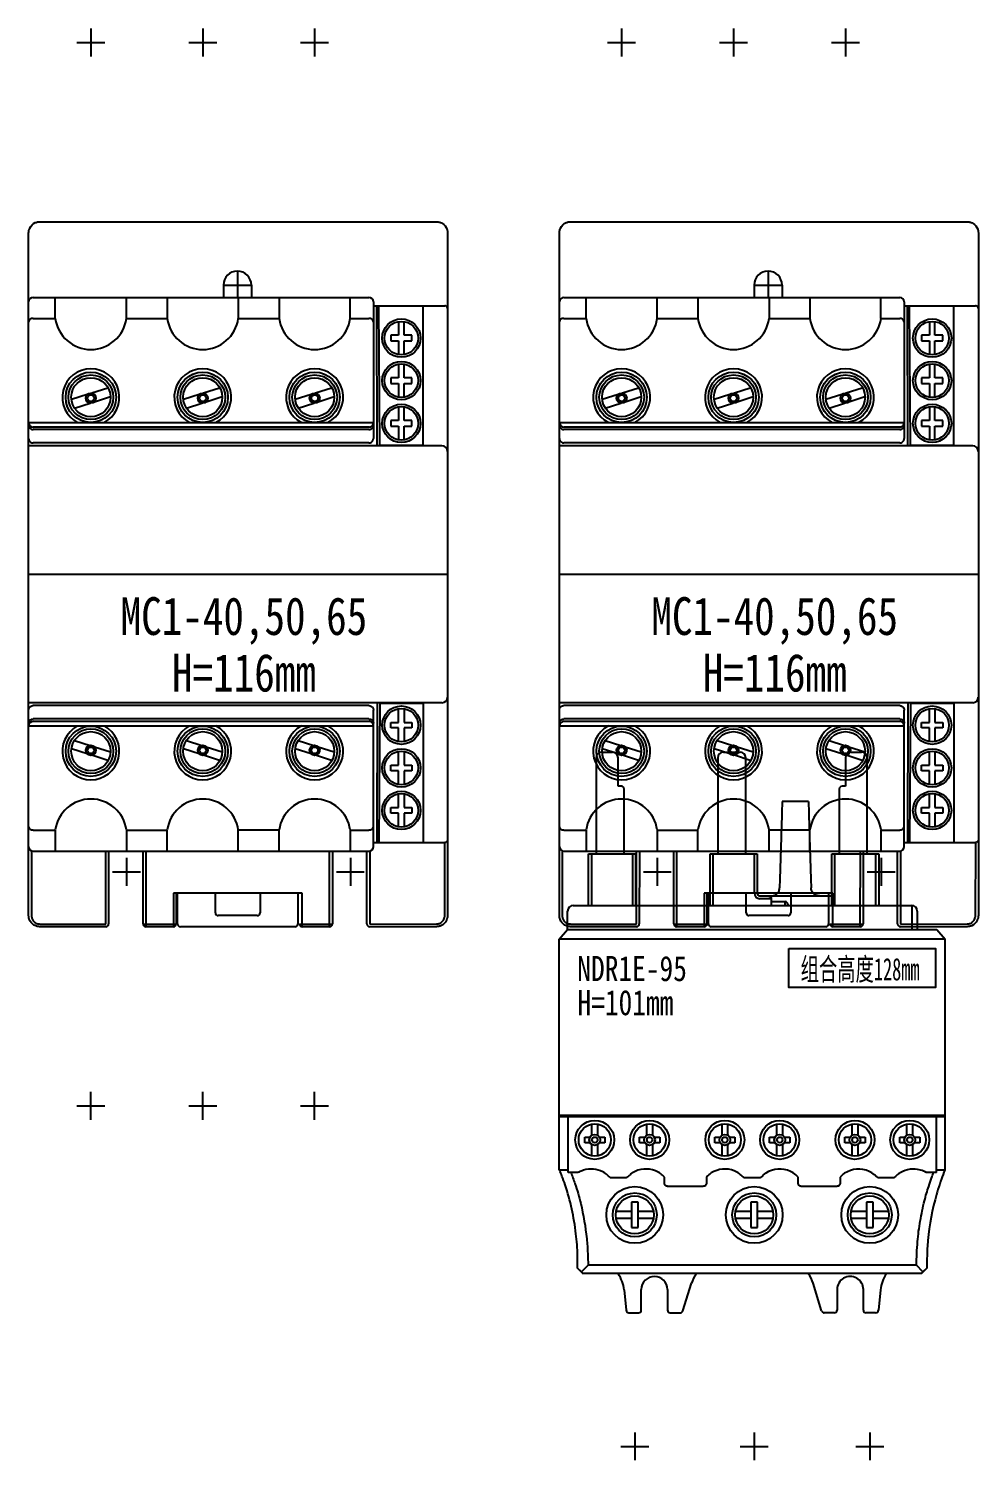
# Model space of a CAD drawing. Extents: x 1702616 to 1703280, y 398475 to 400075.
# Drawn here: x 1702882.4 to 1703052.1, y 398969.3 to 399225.2 of the extents above; entities that cross this region are included whole.
import ezdxf
from ezdxf.enums import TextEntityAlignment as Align

# ---------------------------------------------------------------- set-up
doc = ezdxf.new("R2010")
doc.units = 0
doc.header["$MEASUREMENT"] = 0
doc.layers.add('LY-SJ-YQJ', color=7, linetype='Continuous')
doc.styles.add('-宋体', font='', dxfattribs={"width": 0.65})
doc.styles.add('LY-SJ-元器件', font='', dxfattribs={"width": 0.6, "height": 4})
doc.styles.get('-宋体').set_extended_font_data('NSimSun')
doc.styles.get('LY-SJ-元器件').set_extended_font_data('SimSun')

# ---------------------------------------------------------------- blocks, each defined once
blk = doc.blocks.new('A$Cad8734e7')
at = {"color": 0, "linetype": 'Continuous', "lineweight": 25}
for p, q in [((-87.73, 21.22), (-87.73, 4.02)), ((-86.73, 22.22), (-84.83, 22.22)), ((-83.83, 16.12), (-83.83, 21.22)), ((-66, 21.22), (-66, 4.02)), ((-65, 22.22), (-62, 22.22)), ((-61, 4.02), (-61, 21.22)), ((-43.18, 21.22), (-43.18, 16.12)), ((-42.18, 22.22), (-40.28, 22.22)), ((-39.28, 4.02), (-39.28, 21.22)), ((-83.23, 16.12), (-83.83, 16.12)), ((-82.73, 4.02), (-82.73, 15.62)), ((-44.28, 15.62), (-44.28, 4.02)), ((-43.18, 16.12), (-43.78, 16.12)), ((-54.48, 13.38), (-54.54, 11.38)), ((-49.78, 13.38), (-54.48, 13.38)), ((-49.78, 13.38), (-49.72, 11.38)), ((-54.56, 10.52), (-54.59, 9.52)), ((-54.54, 11.38), (-54.56, 10.52)), ((-49.72, 11.38), (-49.7, 10.52)), ((-49.7, 10.52), (-49.67, 9.52)), ((-54.59, 9.52), (-54.67, 7.02)), ((-49.67, 9.52), (-49.59, 7.02)), ((-54.67, 7.02), (-54.89, -0.48)), ((-49.59, 7.02), (-49.37, -0.48)), ((-89.08, 4.02), (-80.68, 4.02)), ((-89.08, -5.18), (-89.08, 4.02)), ((-88.58, 4.02), (-88.58, -5.18)), ((-81.18, -5.18), (-81.18, 4.02)), ((-80.68, 4.02), (-80.68, -5.18)), ((-67.36, 4.02), (-58.96, 4.02)), ((-67.36, -5.18), (-67.36, 4.02)), ((-66.86, 4.02), (-66.86, -5.18)), ((-59.46, -2.98), (-59.46, 4.02)), ((-58.96, 4.02), (-58.96, -2.98)), ((-45.63, 4.02), (-37.23, 4.02)), ((-45.63, -5.18), (-45.63, 4.02)), ((-45.13, 4.02), (-45.13, -5.18)), ((-37.73, -5.18), (-37.73, 4.02)), ((-37.23, 4.02), (-37.23, -5.18)), ((-54.89, -0.48), (-54.94, -2.03)), ((-49.37, -0.48), (-49.32, -2.03)), ((-58.46, -3.48), (-45.63, -3.48)), ((-56.46, -3.98), (-58.46, -3.98)), ((-56.46, -3.98), (-56.46, -5.18)), ((-56.46, -4.48), (-53.98, -4.48)), ((-53.98, -5.18), (-53.98, -4.48)), ((-53.48, -4.98), (-53.48, -5.18)), ((-92.83, -9.48), (-92.83, -6.18)), ((-91.83, -5.18), (-31.33, -5.18)), ((-31.33, -5.18), (-31.33, -9.48)), ((-30.33, -6.18), (-30.33, -9.48)), ((-94.33, -11.18), (-92.83, -9.48)), ((-92.83, -9.48), (-26.83, -9.48)), ((-26.83, -9.48), (-25.33, -11.18)), ((-25.33, -11.18), (-94.33, -11.18)), ((-94.33, -52.48), (-94.33, -11.18)), ((-25.33, -52.48), (-25.33, -11.18)), ((-25.33, -42.72), (-94.33, -42.72)), ((-25.33, -42.98), (-94.33, -42.98)), ((-92.73, -52.88), (-92.73, -42.98)), ((-26.93, -52.88), (-26.93, -42.98)), ((-88.48, -46.08), (-88.48, -44.25)), ((-87.48, -44.25), (-87.48, -46.08)), ((-78.68, -46.08), (-78.68, -44.25)), ((-77.68, -44.25), (-77.68, -46.08)), ((-65.23, -46.08), (-65.23, -44.25)), ((-64.23, -44.25), (-64.23, -46.08)), ((-55.43, -46.08), (-55.43, -44.25)), ((-54.43, -44.25), (-54.43, -46.08)), ((-41.98, -46.08), (-41.98, -44.25)), ((-40.98, -44.25), (-40.98, -46.08)), ((-32.18, -46.08), (-32.18, -44.25)), ((-31.18, -44.25), (-31.18, -46.08)), ((-89.78, -47.58), (-89.78, -46.58)), ((-89.78, -46.58), (-88.98, -46.58)), ((-88.98, -47.58), (-89.78, -47.58)), ((-88.48, -49.92), (-88.48, -48.08)), ((-87.48, -48.08), (-87.48, -49.92)), ((-86.98, -46.58), (-86.18, -46.58)), ((-86.18, -47.58), (-86.98, -47.58)), ((-86.18, -46.58), (-86.18, -47.58)), ((-79.98, -47.58), (-79.98, -46.58)), ((-79.98, -46.58), (-79.18, -46.58)), ((-79.18, -47.58), (-79.98, -47.58)), ((-78.68, -49.92), (-78.68, -48.08)), ((-77.68, -48.08), (-77.68, -49.92)), ((-77.18, -46.58), (-76.38, -46.58)), ((-76.38, -47.58), (-77.18, -47.58)), ((-76.38, -46.58), (-76.38, -47.58)), ((-66.53, -47.58), (-66.53, -46.58)), ((-66.53, -46.58), (-65.73, -46.58)), ((-65.73, -47.58), (-66.53, -47.58)), ((-65.23, -49.92), (-65.23, -48.08)), ((-64.23, -48.08), (-64.23, -49.92)), ((-63.73, -46.58), (-62.93, -46.58)), ((-62.93, -47.58), (-63.73, -47.58)), ((-62.93, -46.58), (-62.93, -47.58)), ((-56.73, -47.58), (-56.73, -46.58)), ((-56.73, -46.58), (-55.93, -46.58)), ((-55.93, -47.58), (-56.73, -47.58)), ((-55.43, -49.92), (-55.43, -48.08)), ((-54.43, -48.08), (-54.43, -49.92)), ((-53.93, -46.58), (-53.13, -46.58)), ((-53.13, -47.58), (-53.93, -47.58)), ((-53.13, -46.58), (-53.13, -47.58)), ((-43.28, -47.58), (-43.28, -46.58)), ((-43.28, -46.58), (-42.48, -46.58)), ((-42.48, -47.58), (-43.28, -47.58)), ((-41.98, -49.92), (-41.98, -48.08)), ((-40.98, -48.08), (-40.98, -49.92)), ((-40.48, -46.58), (-39.68, -46.58)), ((-39.68, -47.58), (-40.48, -47.58)), ((-39.68, -46.58), (-39.68, -47.58)), ((-33.48, -47.58), (-33.48, -46.58)), ((-33.48, -46.58), (-32.68, -46.58)), ((-32.68, -47.58), (-33.48, -47.58)), ((-32.18, -49.92), (-32.18, -48.08)), ((-31.18, -48.08), (-31.18, -49.92)), ((-30.68, -46.58), (-29.88, -46.58)), ((-29.88, -47.58), (-30.68, -47.58)), ((-29.88, -46.58), (-29.88, -47.58)), ((-92.73, -52.48), (-94.33, -52.48)), ((-91.03, -52.88), (-92.73, -52.88)), ((-75.53, -54.78), (-75.53, -53.72)), ((-68.03, -53.72), (-68.03, -54.78)), ((-51.63, -54.78), (-51.63, -53.72)), ((-44.13, -53.72), (-44.13, -54.78)), ((-26.93, -52.88), (-28.63, -52.88)), ((-25.33, -52.48), (-26.93, -52.48)), ((-82.54, -53.88), (-84.92, -53.88)), ((-68.63, -55.38), (-74.93, -55.38)), ((-58.64, -53.88), (-61.02, -53.88)), ((-44.73, -55.38), (-51.03, -55.38)), ((-34.74, -53.88), (-37.12, -53.88)), ((-81.43, -58.23), (-81.43, -62.73)), ((-80.23, -62.73), (-80.23, -58.23)), ((-60.08, -58.23), (-60.08, -62.73)), ((-58.88, -62.73), (-58.88, -58.23)), ((-39.43, -58.23), (-39.43, -62.73)), ((-38.23, -62.73), (-38.23, -58.23)), ((-81.43, -59.88), (-84.18, -59.88)), ((-84.18, -61.08), (-81.43, -61.08)), ((-77.48, -59.88), (-80.23, -59.88)), ((-80.23, -61.08), (-77.48, -61.08)), ((-60.08, -59.88), (-62.83, -59.88)), ((-62.83, -61.08), (-60.08, -61.08)), ((-56.13, -59.88), (-58.88, -59.88)), ((-58.88, -61.08), (-56.13, -61.08)), ((-39.43, -59.88), (-42.18, -59.88)), ((-42.18, -61.08), (-39.43, -61.08)), ((-35.48, -59.88), (-38.23, -59.88)), ((-38.23, -61.08), (-35.48, -61.08)), ((-81.43, -62.73), (-80.23, -62.73)), ((-60.08, -62.73), (-58.88, -62.73)), ((-39.43, -62.73), (-38.23, -62.73)), ((-90.34, -70.68), (-91.04, -69.98)), ((-91.04, -70.01), (-90.08, -70.99)), ((-89.18, -69.48), (-90.34, -70.68)), ((-90.34, -70.68), (-90.04, -70.98)), ((-29.62, -70.98), (-90.04, -70.98)), ((-89.26, -70.99), (-89.26, -70.98)), ((-30.48, -69.48), (-89.18, -69.48)), ((-29.32, -70.68), (-30.48, -69.48)), ((-29.62, -70.98), (-29.32, -70.68)), ((-29.58, -70.98), (-28.62, -70)), ((-28.62, -69.98), (-29.32, -70.68)), ((-82.73, -73.9), (-82.37, -77.53)), ((-79.68, -77.48), (-79.68, -73.83)), ((-74.98, -73.83), (-74.98, -77.48)), ((-72.22, -77.63), (-70.69, -72.71)), ((-47.44, -77.63), (-48.97, -72.71)), ((-44.68, -73.83), (-44.68, -77.48)), ((-39.98, -77.48), (-39.98, -73.83)), ((-36.93, -73.9), (-37.29, -77.53)), ((-81.88, -77.98), (-80.18, -77.98)), ((-74.48, -77.98), (-72.7, -77.98)), ((-45.18, -77.98), (-46.96, -77.98)), ((-37.78, -77.98), (-39.48, -77.98))]:
    blk.add_line(p, q, dxfattribs=at)
at = {"color": 0}
for p, q in [((-37.21, 3.41), (-37.21, -5.18)), ((-80.23, -58.23), (-81.43, -58.23)), ((-58.88, -58.23), (-60.08, -58.23)), ((-38.23, -58.23), (-39.43, -58.23))]:
    blk.add_line(p, q, dxfattribs=at)
at = {"color": 1, "linetype": 'ByBlock'}
for p, q in [((-80.83, -99.34), (-80.83, -104.34)), ((-59.48, -99.34), (-59.48, -104.34)), ((-38.83, -99.34), (-38.83, -104.34)), ((-83.33, -101.84), (-78.33, -101.84)), ((-61.98, -101.84), (-56.98, -101.84)), ((-41.33, -101.84), (-36.33, -101.84))]:
    blk.add_line(p, q, dxfattribs=at)
at = {"color": 0, "linetype": 'Continuous', "lineweight": 25}
for points in [[(-56.44, -3.48, 0.008492), (-56.25, -3.46, 0.028757), (-56.03, -3.42, 0.099766), (-55.56, -3.2, 0.138063), (-55.04, -2.54, 0.05222), (-54.97, -2.3, 0.01592), (-54.95, -2.16, 0.005457), (-54.94, -2.03)], [(-47.82, -3.48, -0.008491), (-48.01, -3.46, -0.028755), (-48.23, -3.42, -0.099771), (-48.7, -3.2, -0.13809), (-49.22, -2.54, -0.05211), (-49.29, -2.3, -0.015961), (-49.31, -2.16, -0.005469), (-49.32, -2.03)], [(-56.96, -3.48, -0.007281), (-56.9, -3.49, -0.011648), (-56.85, -3.5, -0.040218), (-56.77, -3.52, -0.10903), (-56.61, -3.63, -0.114547), (-56.48, -3.82, -0.051981), (-56.47, -3.91, -0.013559), (-56.46, -3.95, -0.004057), (-56.46, -3.98)], [(-91.04, -69.98, 0.005368), (-91.06, -67.75, 0.025039), (-91.34, -63.86, 0.049542), (-93.27, -55.12, 0.009952), (-93.84, -53.53, 0.003024), (-94.24, -52.48)], [(-92.24, -52.88, -0.005947), (-91.52, -54.89, -0.024906), (-90.49, -58.46, -0.032149), (-89.42, -64.73, -0.016705), (-89.24, -67.37, -0.004392), (-89.18, -69.48)], [(-90.75, -52.81, -0.002666), (-90.78, -52.83, -0.014124), (-90.83, -52.85, -0.021007), (-90.87, -52.86, -0.027165), (-90.92, -52.87, -0.018155), (-90.96, -52.88, -0.006293), (-90.99, -52.88, -0.002938), (-91.03, -52.88)], [(-85.36, -53.7, 0.00947), (-85.69, -53.38, 0.064056), (-86.53, -52.8, 0.201227), (-90, -52.5, 0.017707), (-90.25, -52.59, 0.012388), (-90.58, -52.74, 0.003093), (-90.75, -52.81)], [(-84.92, -53.88, -0.004975), (-84.97, -53.88, -0.00799), (-85, -53.88, -0.027954), (-85.06, -53.87, -0.035424), (-85.13, -53.85, -0.035447), (-85.21, -53.81, -0.045745), (-85.29, -53.76, -0.014567), (-85.32, -53.73, -0.00517), (-85.36, -53.7)], [(-82.1, -53.7, -0.006658), (-82.15, -53.74, -0.013351), (-82.18, -53.76, -0.109053), (-82.37, -53.86, -0.016455), (-82.42, -53.87, -0.011213), (-82.46, -53.87, -0.006101), (-82.51, -53.88, -0.002212), (-82.54, -53.88)], [(-75.53, -53.72, 0.00804), (-75.87, -53.41, 0.024282), (-76.22, -53.11, 0.062766), (-77.14, -52.61, 0.241038), (-81.23, -52.97, 0.035858), (-81.68, -53.31, 0.010424), (-81.94, -53.54, 0.003783), (-82.1, -53.7)], [(-61.46, -53.7, 0.007914), (-61.79, -53.38, 0.023887), (-62.15, -53.1, 0.062656), (-63.06, -52.6, 0.241323), (-67.15, -52.99, 0.03649), (-67.61, -53.34, 0.010716), (-67.86, -53.57, 0.003889), (-68.03, -53.72)], [(-61.02, -53.88, -0.005271), (-61.07, -53.88, -0.008473), (-61.1, -53.88, -0.052709), (-61.2, -53.86, -0.047661), (-61.31, -53.81, -0.045878), (-61.39, -53.76, -0.013742), (-61.42, -53.73, -0.00488), (-61.46, -53.7)], [(-58.2, -53.7, -0.007784), (-58.25, -53.74, -0.015663), (-58.28, -53.77, -0.038694), (-58.35, -53.81, -0.054031), (-58.47, -53.86, -0.038673), (-58.55, -53.88, -0.010661), (-58.58, -53.88, -0.006364), (-58.61, -53.88, -0.003529), (-58.64, -53.88)], [(-51.63, -53.72, 0.011379), (-52.05, -53.34, 0.073361), (-53.01, -52.71, 0.261877), (-57.41, -53.03, 0.032988), (-57.86, -53.38, 0.00789), (-58.2, -53.7)], [(-37.56, -53.7, 0.011079), (-37.98, -53.31, 0.073243), (-38.94, -52.7, 0.261953), (-43.34, -53.05, 0.033493), (-43.79, -53.41, 0.008017), (-44.13, -53.72)], [(-37.12, -53.88, -0.004401), (-37.18, -53.88, -0.008878), (-37.23, -53.87, -0.014042), (-37.27, -53.86, -0.019294), (-37.32, -53.85, -0.086324), (-37.46, -53.77, -0.01678), (-37.5, -53.75, -0.009218), (-37.53, -53.72, -0.002789), (-37.56, -53.7)], [(-34.3, -53.7, -0.005156), (-34.34, -53.73, -0.013475), (-34.37, -53.76, -0.045918), (-34.45, -53.81, -0.047614), (-34.56, -53.86, -0.045845), (-34.65, -53.88, -0.010035), (-34.68, -53.88, -0.005996), (-34.71, -53.88, -0.003326), (-34.74, -53.88)], [(-28.91, -52.81, 0.006204), (-29.24, -52.66, 0.068252), (-30.28, -52.35, 0.201678), (-33.68, -53.15, 0.026912), (-34.03, -53.44, 0.006467), (-34.3, -53.7)], [(-30.48, -69.48, -0.003585), (-30.41, -67.37, -0.010763), (-30.29, -65.26, -0.022169), (-29.81, -61.58, -0.018592), (-29.04, -57.94, -0.018636), (-28.3, -55.39, -0.006204), (-27.77, -53.89, -0.002254), (-27.41, -52.88)], [(-28.63, -52.88, -0.002931), (-28.67, -52.88, -0.012355), (-28.71, -52.88, -0.021353), (-28.76, -52.87, -0.026657), (-28.8, -52.86, -0.018144), (-28.84, -52.84, -0.004715), (-28.86, -52.84, -0.005356), (-28.89, -52.82, -0.001336), (-28.91, -52.81)], [(-25.42, -52.48, 0.004535), (-26.01, -54.06, 0.025187), (-27.17, -57.81, 0.046346), (-28.53, -66.08, 0.011003), (-28.6, -67.75, 0.005368), (-28.62, -69.98)], [(-74.93, -55.38, -0.007778), (-74.99, -55.38, -0.015639), (-75.03, -55.37, -0.062177), (-75.16, -55.34, -0.230515), (-75.51, -54.94, -0.035997), (-75.52, -54.87, -0.008709), (-75.52, -54.84, -0.006932), (-75.53, -54.78)], [(-68.03, -54.78, -0.005058), (-68.03, -54.84, -0.021344), (-68.04, -54.91, -0.073092), (-68.09, -55.05, -0.171602), (-68.38, -55.33, -0.045567), (-68.47, -55.36, -0.02347), (-68.54, -55.37, -0.00849), (-68.6, -55.38, -0.002114), (-68.63, -55.38)], [(-51.03, -55.38, -0.004216), (-51.09, -55.38, -0.022528), (-51.18, -55.36, -0.033779), (-51.25, -55.34, -0.050512), (-51.34, -55.3, -0.171432), (-51.59, -54.98, -0.03762), (-51.61, -54.91, -0.01548), (-51.62, -54.87, -0.010651), (-51.63, -54.81, -0.002654), (-51.63, -54.78)], [(-44.13, -54.78, -0.00689), (-44.13, -54.84, -0.020815), (-44.14, -54.9, -0.062197), (-44.18, -55.02, -0.179225), (-44.47, -55.33, -0.046444), (-44.55, -55.36, -0.020871), (-44.61, -55.37, -0.01231), (-44.67, -55.38, -0.004055), (-44.73, -55.38)]]:
    blk.add_lwpolyline(points, format="xyb", dxfattribs=at)
at = {"color": 0}
for centre, radius in [((-87.98, -47.08), 3.48), ((-87.98, -47.08), 2.88), ((-78.18, -47.08), 3.48), ((-78.18, -47.08), 2.88), ((-64.73, -47.08), 3.48), ((-64.73, -47.08), 2.88), ((-54.93, -47.08), 3.48), ((-54.93, -47.08), 2.88), ((-41.48, -47.08), 3.48), ((-41.48, -47.08), 2.88), ((-31.68, -47.08), 3.48), ((-31.68, -47.08), 2.88), ((-87.98, -47.08), 0.975), ((-87.98, -47.08), 0.5), ((-78.18, -47.08), 0.975), ((-78.18, -47.08), 0.5), ((-64.73, -47.08), 0.975), ((-64.73, -47.08), 0.5), ((-54.93, -47.08), 0.975), ((-54.93, -47.08), 0.5), ((-41.48, -47.08), 0.975), ((-41.48, -47.08), 0.5), ((-31.68, -47.08), 0.975), ((-31.68, -47.08), 0.5), ((-80.83, -60.48), 5.07), ((-59.48, -60.48), 5.07), ((-38.83, -60.48), 5.07), ((-80.83, -60.48), 3.93), ((-80.83, -60.48), 3.4), ((-59.48, -60.48), 3.93), ((-59.48, -60.48), 3.4), ((-38.83, -60.48), 3.93), ((-38.83, -60.48), 3.4)]:
    blk.add_circle(centre, radius, dxfattribs=at)
at = {"color": 0, "linetype": 'Continuous', "lineweight": 25}
for centre, radius, start, end in [((-86.73, 21.22), 1, 90, 180), ((-84.83, 21.22), 1, 0, 90), ((-65, 21.22), 1, 90, 180), ((-62, 21.22), 1, 0, 90), ((-42.18, 21.22), 1, 90, 180), ((-40.28, 21.22), 1, 0, 90), ((-83.23, 15.62), 0.5, 0, 90), ((-43.78, 15.62), 0.5, 90, 180), ((-58.46, -2.98), 1, 180, 270), ((-58.46, -2.98), 0.5, 180, 270), ((-53.98, -4.98), 0.5, 0, 90), ((-91.83, -6.18), 1, 90, 180), ((-31.33, -6.18), 1, 0, 90), ((-88.98, -46.08), 0.5, 270, 291.8272), ((-88.98, -48.08), 0.5, 68.1728, 90), ((-88.98, -46.08), 0.5, 338.1728, 0), ((-88.98, -48.08), 0.5, 0, 21.8272), ((-86.98, -46.08), 0.5, 180, 201.8272), ((-86.98, -48.08), 0.5, 158.1728, 180), ((-86.98, -46.08), 0.5, 248.1728, 270), ((-86.98, -48.08), 0.5, 90, 111.8272), ((-79.18, -46.08), 0.5, 270, 291.8272), ((-79.18, -48.08), 0.5, 68.1728, 90), ((-79.18, -46.08), 0.5, 338.1728, 0), ((-79.18, -48.08), 0.5, 0, 21.8272), ((-77.18, -46.08), 0.5, 180, 201.8272), ((-77.18, -48.08), 0.5, 158.1728, 180), ((-77.18, -46.08), 0.5, 248.1728, 270), ((-77.18, -48.08), 0.5, 90, 111.8272), ((-65.73, -46.08), 0.5, 270, 291.8272), ((-65.73, -48.08), 0.5, 68.1728, 90), ((-65.73, -46.08), 0.5, 338.1728, 0), ((-65.73, -48.08), 0.5, 0, 21.8272), ((-63.73, -46.08), 0.5, 180, 201.8272), ((-63.73, -48.08), 0.5, 158.1728, 180), ((-63.73, -46.08), 0.5, 248.1728, 270), ((-63.73, -48.08), 0.5, 90, 111.8272), ((-55.93, -46.08), 0.5, 270, 291.8272), ((-55.93, -48.08), 0.5, 68.1728, 90), ((-55.93, -46.08), 0.5, 338.1728, 0), ((-55.93, -48.08), 0.5, 0, 21.8272), ((-53.93, -46.08), 0.5, 180, 201.8272), ((-53.93, -48.08), 0.5, 158.1728, 180), ((-53.93, -46.08), 0.5, 248.1728, 270), ((-53.93, -48.08), 0.5, 90, 111.8272), ((-42.48, -46.08), 0.5, 270, 291.8272), ((-42.48, -48.08), 0.5, 68.1728, 90), ((-42.48, -46.08), 0.5, 338.1728, 0), ((-42.48, -48.08), 0.5, 0, 21.8272), ((-40.48, -46.08), 0.5, 180, 201.8272), ((-40.48, -48.08), 0.5, 158.1728, 180), ((-40.48, -46.08), 0.5, 248.1728, 270), ((-40.48, -48.08), 0.5, 90, 111.8272), ((-32.68, -46.08), 0.5, 270, 291.8272), ((-32.68, -48.08), 0.5, 68.1728, 90), ((-32.68, -46.08), 0.5, 338.1728, 0), ((-32.68, -48.08), 0.5, 0, 21.8272), ((-30.68, -46.08), 0.5, 180, 201.8272), ((-30.68, -48.08), 0.5, 158.1728, 180), ((-30.68, -46.08), 0.5, 248.1728, 270), ((-30.68, -48.08), 0.5, 90, 111.8272), ((-88.7, -74.48), 6, 5.5501, 35.6853), ((-77.33, -73.83), 2.35, 0, 180), ((-64.96, -74.48), 6, 144.3147, 162.76), ((-54.7, -74.48), 6, 17.24, 35.6853), ((-42.33, -73.83), 2.35, 359.9268, 180.0732), ((-30.96, -74.48), 6, 144.3147, 174.4499), ((-81.88, -77.48), 0.5, 185.5501, 270), ((-80.18, -77.48), 0.5, 270, 0), ((-74.48, -77.48), 0.5, 180, 270), ((-72.7, -77.48), 0.5, 270, 342.76), ((-46.96, -77.48), 0.5, 197.24, 270), ((-45.18, -77.48), 0.5, 270, 0), ((-39.48, -77.48), 0.5, 180, 270), ((-37.78, -77.48), 0.5, 270, 354.4499)]:
    blk.add_arc(centre, radius, start, end, dxfattribs=at)
at = {"layer": 'LY-SJ-YQJ', "color": 1, "linetype": 'ByBlock'}
blk.add_lwpolyline([(-53.28, -12.86), (-27.06, -12.86), (-27.06, -19.86), (-53.28, -19.86)], close=True, dxfattribs=at)
at = {"color": 4, "linetype": 'ByBlock', "lineweight": -3, "style": '-宋体', "width": 0.8}
for s, p in [('NDR1E-95', (-81.31, -16.45)), ('H=101mm', (-82.5, -22.54))]:
    blk.add_text(s, height=4.5, dxfattribs=at).set_placement(p, align=Align.MIDDLE_CENTER)
at = {"layer": 'LY-SJ-YQJ', "color": 1, "linetype": 'ByBlock', "style": 'LY-SJ-元器件', "width": 0.6}
blk.add_text('组合高度128mm', height=4, dxfattribs=at).set_placement((-51.19, -18.57))
blk = doc.blocks.new('热继NDC1 40-65A+NDR1E-95-2022.1')
at = {"color": 1, "linetype": 'ByBlock'}
for p, q in [((153.42, 97.15), (153.42, 92.15)), ((173.42, 97.15), (173.42, 92.15)), ((193.42, 97.15), (193.42, 92.15)), ((150.92, 94.65), (155.92, 94.65)), ((170.92, 94.65), (175.92, 94.65)), ((190.92, 94.65), (195.92, 94.65)), ((179.6, 53.81), (179.6, 49.11)), ((177.1, 51.31), (182.1, 51.31)), ((142.29, -0.35), (217.17, -0.35)), ((159.8, -51.04), (159.8, -56.04)), ((199.8, -51.04), (199.8, -56.04)), ((157.3, -53.54), (162.3, -53.54)), ((197.3, -53.54), (202.3, -53.54))]:
    blk.add_line(p, q, dxfattribs=at)
at = {"color": 0, "linetype": 'Continuous', "lineweight": 25}
for p, q in [((144.29, 62.65), (215.18, 62.65)), ((142.29, -61.35), (142.29, 60.64)), ((203.92, 48.31), (203.92, 23.91)), ((203.92, 47.61), (216.68, 47.61)), ((204.59, 22.61), (204.54, 47.61)), ((205.04, 22.61), (204.89, 47.61)), ((143.09, 45.34), (147.06, 45.34)), ((159.77, 45.34), (167.06, 45.34)), ((179.77, 45.34), (187.06, 45.34)), ((199.77, 45.34), (203.12, 45.34)), ((208.42, 44.79), (208.42, 42.34)), ((209.42, 42.34), (209.42, 44.79)), ((208.42, 42.34), (207.02, 42.34)), ((207.02, 42.34), (207.02, 41.34)), ((207.02, 41.34), (208.42, 41.34)), ((208.42, 41.34), (208.42, 38.88)), ((210.82, 42.34), (209.42, 42.34)), ((209.42, 38.88), (209.42, 41.34)), ((209.42, 41.34), (210.82, 41.34)), ((210.82, 41.34), (210.82, 42.34)), ((208.42, 37.21), (208.42, 34.75)), ((209.42, 34.75), (209.42, 37.21)), ((208.42, 34.75), (207.02, 34.75)), ((207.02, 34.75), (207.02, 33.75)), ((207.02, 33.75), (208.42, 33.75)), ((208.42, 33.75), (208.42, 31.29)), ((210.82, 34.75), (209.42, 34.75)), ((209.42, 31.29), (209.42, 33.75)), ((209.42, 33.75), (210.82, 33.75)), ((210.82, 33.75), (210.82, 34.75)), ((152.78, 31.75), (149.94, 30.85)), ((156.42, 32.9), (153.57, 32)), ((154.05, 30.47), (156.91, 31.38)), ((156.42, 32.9), (156.5, 32.93)), ((156.91, 31.38), (156.91, 31.38)), ((172.78, 31.75), (169.94, 30.85)), ((176.42, 32.9), (173.57, 32)), ((174.05, 30.47), (176.91, 31.38)), ((176.42, 32.9), (176.5, 32.93)), ((176.91, 31.38), (176.91, 31.38)), ((192.78, 31.75), (189.94, 30.85)), ((196.42, 32.9), (193.57, 32)), ((194.05, 30.47), (196.91, 31.38)), ((196.42, 32.9), (196.5, 32.93)), ((196.91, 31.38), (196.91, 31.38)), ((150.49, 29.34), (153.27, 30.22)), ((170.49, 29.34), (173.27, 30.22)), ((190.49, 29.34), (193.27, 30.22)), ((208.42, 29.57), (208.42, 27.11)), ((209.42, 27.11), (209.42, 29.57)), ((142.29, 26.75), (203.92, 26.75)), ((203.12, 25.95), (143.09, 25.95)), ((208.42, 27.11), (207.02, 27.11)), ((207.02, 27.11), (207.02, 26.11)), ((207.02, 26.11), (208.42, 26.11)), ((208.42, 26.11), (208.42, 23.65)), ((210.82, 27.11), (209.42, 27.11)), ((209.42, 23.65), (209.42, 26.11)), ((209.42, 26.11), (210.82, 26.11)), ((210.82, 26.11), (210.82, 27.11)), ((203.12, 25.51), (143.09, 25.51)), ((203.12, 23.11), (143.09, 23.11)), ((216.17, 22.61), (142.29, 22.61)), ((205.04, 22.71), (212.79, 22.71)), ((216.17, -23.32), (142.29, -23.32)), ((203.12, -23.82), (143.09, -23.82)), ((203.92, -49.02), (203.92, -24.62)), ((204.59, -23.32), (204.54, -48.32)), ((205.04, -23.32), (204.89, -48.32)), ((205.04, -23.42), (212.79, -23.42)), ((208.42, -26.82), (208.42, -24.36)), ((209.42, -24.36), (209.42, -26.82)), ((142.29, -27.46), (203.92, -27.46)), ((203.12, -26.22), (143.09, -26.22)), ((203.12, -26.66), (143.09, -26.66)), ((207.02, -27.82), (207.02, -26.82)), ((207.02, -26.82), (208.42, -26.82)), ((208.42, -27.82), (207.02, -27.82)), ((208.42, -30.28), (208.42, -27.82)), ((209.42, -26.82), (210.82, -26.82)), ((210.82, -27.82), (209.42, -27.82)), ((209.42, -27.82), (209.42, -30.28)), ((210.82, -26.82), (210.82, -27.82)), ((150.49, -30.05), (153.27, -30.93)), ((170.49, -30.05), (173.27, -30.93)), ((190.49, -30.05), (193.27, -30.93)), ((152.78, -32.46), (149.94, -31.56)), ((156.42, -33.61), (153.57, -32.71)), ((154.05, -31.18), (156.91, -32.09)), ((156.91, -32.09), (156.91, -32.09)), ((172.78, -32.46), (169.94, -31.56)), ((176.42, -33.61), (173.57, -32.71)), ((174.05, -31.18), (176.91, -32.09)), ((176.91, -32.09), (176.91, -32.09)), ((192.78, -32.46), (189.94, -31.56)), ((196.42, -33.61), (193.57, -32.71)), ((194.05, -31.18), (196.91, -32.09)), ((196.91, -32.09), (196.91, -32.09)), ((208.42, -34.46), (208.42, -32)), ((209.42, -32), (209.42, -34.46)), ((156.42, -33.61), (156.5, -33.64)), ((176.42, -33.61), (176.5, -33.64)), ((196.42, -33.61), (196.5, -33.64)), ((207.02, -35.46), (207.02, -34.46)), ((207.02, -34.46), (208.42, -34.46)), ((208.42, -35.46), (207.02, -35.46)), ((208.42, -37.92), (208.42, -35.46)), ((209.42, -34.46), (210.82, -34.46)), ((210.82, -35.46), (209.42, -35.46)), ((209.42, -35.46), (209.42, -37.92)), ((210.82, -34.46), (210.82, -35.46)), ((208.42, -42.05), (208.42, -39.59)), ((209.42, -39.59), (209.42, -42.05)), ((207.02, -43.05), (207.02, -42.05)), ((207.02, -42.05), (208.42, -42.05)), ((208.42, -43.05), (207.02, -43.05)), ((208.42, -45.51), (208.42, -43.05)), ((209.42, -42.05), (210.82, -42.05)), ((210.82, -43.05), (209.42, -43.05)), ((209.42, -43.05), (209.42, -45.51)), ((210.82, -42.05), (210.82, -43.05)), ((143.09, -46.06), (147.06, -46.06)), ((159.77, -46.06), (167.06, -46.06)), ((179.77, -46.05), (187.06, -46.05)), ((199.77, -46.06), (203.12, -46.06)), ((203.92, -48.32), (216.68, -48.32)), ((142.79, -49.77), (142.79, -61.36)), ((156.08, -62.86), (156.09, -49.83)), ((156.59, -49.83), (156.58, -62.85)), ((162.75, -62.85), (162.75, -49.82)), ((163.25, -49.82), (163.25, -62.86)), ((196.08, -62.86), (196.09, -49.83)), ((196.59, -49.83), (196.58, -62.85)), ((202.75, -62.85), (202.75, -49.82)), ((203.25, -49.81), (203.25, -62.86)), ((191.17, -57.35), (168.17, -57.35)), ((168.17, -57.35), (168.17, -63.35)), ((168.67, -57.35), (168.67, -62.85)), ((168.92, -62.85), (168.92, -57.35)), ((175.67, -60.85), (175.67, -57.35)), ((183.67, -57.35), (183.67, -60.85)), ((190.42, -57.35), (190.42, -62.85)), ((191.17, -63.35), (191.17, -57.35)), ((183.17, -61.35), (176.17, -61.35)), ((144.29, -62.86), (156.08, -62.86)), ((156.08, -63.35), (144.29, -63.35)), ((163.25, -62.86), (168.17, -62.86)), ((163.25, -62.86), (163.25, -63.35)), ((168.17, -63.35), (163.25, -63.35)), ((189.92, -63.35), (169.42, -63.35)), ((191.17, -62.86), (196.08, -62.86)), ((196.08, -63.35), (191.17, -63.35)), ((196.08, -63.35), (196.08, -62.86)), ((203.25, -62.86), (215.18, -62.85)), ((215.18, -63.34), (203.25, -63.35))]:
    blk.add_line(p, q, dxfattribs=at)
at = {"color": 0}
for p, q in [((217.18, 60.65), (217.18, -61.34)), ((177.1, 51.31), (177.1, 49.11)), ((182.1, 51.31), (182.1, 49.11)), ((143.09, 49.11), (203.12, 49.11)), ((147.06, 45.34), (147.06, 49.11)), ((159.77, 45.34), (159.77, 49.11)), ((167.06, 49.11), (167.06, 45.34)), ((179.77, 49.11), (179.77, 45.34)), ((187.06, 49.11), (187.06, 45.34)), ((199.77, 45.34), (199.77, 49.11)), ((212.79, 22.71), (212.79, 47.61)), ((212.79, -23.42), (212.79, -48.32)), ((147.06, -46.06), (147.06, -49.82)), ((159.77, -46.06), (159.77, -49.82)), ((167.06, -49.82), (167.06, -46.06)), ((179.77, -49.82), (179.77, -46.05)), ((187.06, -49.82), (187.06, -46.05)), ((199.77, -46.06), (199.77, -49.82)), ((216.68, -61.35), (216.7, -48.33)), ((143.09, -49.82), (203.12, -49.82))]:
    blk.add_line(p, q, dxfattribs=at)
at = {"color": 0, "linetype": 'Continuous', "lineweight": 25}
for points in [[(142.29, 60.65, -0.005247), (142.31, 60.85, -0.022142), (142.35, 61.09, -0.066678), (142.48, 61.51, -0.1782), (143.48, 62.48, -0.045122), (143.76, 62.57, -0.023284), (144, 62.62, -0.008439), (144.19, 62.64, -0.002102), (144.29, 62.65)], [(215.18, 62.65, -0.0042), (215.37, 62.63, -0.022411), (215.67, 62.58, -0.033502), (215.9, 62.52, -0.055765), (216.25, 62.34, -0.166023), (217.06, 61.32, -0.03773), (217.13, 61.09, -0.015318), (217.15, 60.94, -0.010538), (217.17, 60.75, -0.002625), (217.18, 60.65)], [(217.18, 47.11, 0.00874), (217.17, 47.18, 0.024098), (217.15, 47.25, 0.10921), (217.07, 47.42, 0.099417), (216.91, 47.55, 0.073564), (216.8, 47.59, 0.018472), (216.75, 47.6, 0.009094), (216.7, 47.61, 0.002265), (216.68, 47.61)], [(142.29, 26.26, 0.008215), (142.31, 26.16, 0.027921), (142.33, 26.05, 0.10556), (142.45, 25.82, 0.11228), (142.74, 25.59, 0.062263), (142.9, 25.54, 0.018195), (142.98, 25.52, 0.006943), (143.05, 25.51, 0.002508), (143.09, 25.51)], [(203.12, 25.51, 0.006144), (203.21, 25.52, 0.01252), (203.27, 25.53, 0.082559), (203.49, 25.6, 0.131016), (203.8, 25.88, 0.096859), (203.9, 26.1, 0.017196), (203.91, 26.16, 0.010316), (203.92, 26.26)], [(142.29, 23.91, 0.007677), (142.31, 23.81, 0.031799), (142.33, 23.67, 0.11321), (142.48, 23.39, 0.137634), (142.85, 23.15, 0.041735), (142.96, 23.12, 0.015737), (143.02, 23.11, 0.005529), (143.09, 23.11)], [(203.12, 23.11, 0.006707), (203.21, 23.12, 0.013685), (203.27, 23.13, 0.080608), (203.48, 23.2, 0.149879), (203.83, 23.53, 0.078704), (203.9, 23.74, 0.015869), (203.91, 23.81, 0.00951), (203.92, 23.91)], [(142.29, -24.62, -0.007677), (142.31, -24.52, -0.031799), (142.33, -24.38, -0.11321), (142.48, -24.11, -0.137634), (142.85, -23.86, -0.041735), (142.96, -23.83, -0.015737), (143.02, -23.83, -0.005529), (143.09, -23.82)], [(203.12, -23.82, -0.006707), (203.21, -23.83, -0.013685), (203.27, -23.84, -0.080608), (203.48, -23.91, -0.149879), (203.83, -24.25, -0.078704), (203.9, -24.45, -0.015869), (203.91, -24.52, -0.00951), (203.92, -24.62)], [(142.29, -26.97, -0.008215), (142.31, -26.87, -0.027921), (142.33, -26.76, -0.10556), (142.45, -26.53, -0.11228), (142.74, -26.3, -0.062263), (142.9, -26.25, -0.018195), (142.98, -26.23, -0.006943), (143.05, -26.23, -0.002508), (143.09, -26.22)], [(203.12, -26.22, -0.006144), (203.21, -26.23, -0.01252), (203.27, -26.24, -0.082559), (203.49, -26.31, -0.131016), (203.8, -26.59, -0.096859), (203.9, -26.81, -0.017196), (203.91, -26.87, -0.010316), (203.92, -26.97)], [(217.18, -47.82, -0.00874), (217.17, -47.89, -0.024098), (217.15, -47.97, -0.10921), (217.07, -48.13, -0.099417), (216.91, -48.26, -0.073564), (216.8, -48.3, -0.018472), (216.75, -48.31, -0.009094), (216.7, -48.32, -0.002265), (216.68, -48.32)], [(144.29, -63.35, -0.0042), (144.1, -63.33, -0.022411), (143.81, -63.28, -0.033502), (143.57, -63.21, -0.055765), (143.22, -63.04, -0.166025), (142.41, -62.02, -0.037731), (142.35, -61.79, -0.015319), (142.32, -61.64, -0.010538), (142.3, -61.45, -0.002625), (142.29, -61.35)], [(142.79, -61.36, 0.008789), (142.82, -61.58, 0.024254), (142.87, -61.79, 0.109613), (143.11, -62.28, 0.099372), (143.59, -62.68, 0.073307), (143.93, -62.81, 0.018329), (144.07, -62.83, 0.00903), (144.22, -62.85, 0.002249), (144.29, -62.86)], [(217.18, -61.34, -0.005247), (217.16, -61.54, -0.02214), (217.13, -61.78, -0.066675), (216.99, -62.2, -0.1782), (215.99, -63.17, -0.045125), (215.71, -63.26, -0.023285), (215.47, -63.31, -0.008439), (215.28, -63.33, -0.002102), (215.18, -63.34)], [(215.18, -62.85, 0.00879), (215.4, -62.82, 0.024258), (215.61, -62.78, 0.109619), (216.1, -62.54, 0.099377), (216.5, -62.06, 0.073295), (216.63, -61.72, 0.018324), (216.65, -61.57, 0.009027), (216.67, -61.42, 0.002248), (216.68, -61.35)]]:
    blk.add_lwpolyline(points, format="xyb", dxfattribs=at)
at = {"color": 0}
for centre, radius in [((208.92, 41.84), 3.43), ((208.92, 41.84), 3), ((208.92, 34.25), 3.43), ((208.92, 34.25), 3), ((153.42, 31.27), 4.5), ((153.42, 31.27), 4), ((153.42, 31.27), 3.5), ((173.42, 31.27), 4.5), ((173.42, 31.27), 4), ((173.42, 31.27), 3.5), ((193.42, 31.27), 4.5), ((193.42, 31.27), 4), ((193.42, 31.27), 3.5), ((153.42, 31.11), 0.9), ((153.42, 31.11), 0.586), ((173.42, 31.11), 0.9), ((173.42, 31.11), 0.586), ((193.42, 31.11), 0.9), ((193.42, 31.11), 0.586), ((208.92, 26.61), 3.43), ((208.92, 26.61), 3), ((208.92, -27.32), 3.43), ((208.92, -27.32), 3), ((153.42, -31.98), 4.5), ((153.42, -31.98), 4), ((173.42, -31.98), 4.5), ((173.42, -31.98), 4), ((193.42, -31.98), 4.5), ((193.42, -31.98), 4), ((153.42, -31.98), 3.5), ((173.42, -31.98), 3.5), ((193.42, -31.98), 3.5), ((153.42, -31.82), 0.9), ((153.42, -31.82), 0.586), ((173.42, -31.82), 0.9), ((173.42, -31.82), 0.586), ((193.42, -31.82), 0.9), ((193.42, -31.82), 0.586), ((208.92, -34.96), 3.43), ((208.92, -34.96), 3), ((208.92, -42.55), 3.43), ((208.92, -42.55), 3)]:
    blk.add_circle(centre, radius, dxfattribs=at)
for centre, radius, start, end in [((179.6, 51.31), 2.5, 0, 180), ((153.42, 31.27), 5.1, 297.6077, 242.3923), ((173.42, 31.27), 5.1, 297.6077, 242.3923), ((193.42, 31.27), 5.1, 297.6077, 242.3923), ((153.42, -31.98), 5.1, 117.6077, 62.3923), ((173.42, -31.98), 5.1, 117.6077, 62.3923), ((193.42, -31.98), 5.1, 117.6077, 62.3923)]:
    blk.add_arc(centre, radius, start, end, dxfattribs=at)
at = {"color": 0, "linetype": 'Continuous', "lineweight": 25}
for centre, radius, start, end in [((143.09, 48.31), 0.8, 90, 180), ((203.12, 48.31), 0.8, 0, 90), ((142.99, 44.64), 0.714, 81.9506, 168.5781), ((153.42, 46.23), 6.42, 187.9359, 352.0641), ((173.42, 46.23), 6.42, 187.9359, 352.0641), ((193.42, 46.23), 6.42, 187.9359, 352.0641), ((203.22, 44.64), 0.714, 11.4214, 98.0497), ((143.09, 26.75), 0.799, 180.0847, 270.0843), ((203.12, 26.75), 0.799, 269.9154, 359.9158), ((216.17, 21.61), 1, 0, 90), ((216.17, -22.32), 1, 270, 0), ((143.09, -27.46), 0.799, 89.9157, 179.9153), ((203.12, -27.46), 0.799, 0.0842, 90.0846), ((153.42, -46.94), 6.42, 7.9359, 172.0641), ((173.42, -46.94), 6.42, 7.9359, 172.0641), ((193.42, -46.94), 6.42, 7.9359, 172.0641), ((142.99, -45.35), 0.714, 191.4219, 278.0494), ((203.22, -45.35), 0.714, 261.9503, 348.5786), ((143.09, -49.02), 0.8, 180, 270), ((203.12, -49.02), 0.8, 270, 0), ((176.17, -60.85), 0.5, 180, 270), ((183.17, -60.85), 0.5, 270, 0), ((156.08, -62.85), 0.5, 270, 359.9825), ((163.25, -62.85), 0.5, 180.0175, 270), ((163.12, -55.98), 6.88, 266.9176, 271.0827), ((168.29, -55.69), 7.17, 269.0013, 272.998), ((168.17, -62.85), 0.5, 270, 0), ((169.42, -62.85), 0.5, 180, 270), ((189.92, -62.85), 0.5, 270, 0), ((191.04, -55.69), 7.17, 267.002, 270.9987), ((191.17, -62.85), 0.5, 180, 270), ((196.08, -62.85), 0.5, 270, 359.9825), ((196.21, -55.98), 6.88, 268.9173, 273.0824), ((203.25, -62.85), 0.5, 180.0175, 270)]:
    blk.add_arc(centre, radius, start, end, dxfattribs=at)
at = {"color": 0}
blk.add_blockref('A$Cad8734e7', (236.6, -54.36), dxfattribs=at)
at = {"color": 3, "linetype": 'ByBlock', "lineweight": -3, "style": '-宋体', "width": 0.8}
for s, p in [('MC1-40,50,65', (180.78, -7.83)), ('H=116mm', (180.78, -17.94))]:
    blk.add_text(s, height=6.75, dxfattribs=at).set_placement(p, align=Align.MIDDLE_CENTER)
blk = doc.blocks.new('接触器MC1 40-65A-2024.1')
at = {"color": 1, "linetype": 'ByBlock'}
for p, q in [((11.12, 97.5), (11.12, 92.5)), ((31.12, 97.5), (31.12, 92.5)), ((51.12, 97.5), (51.12, 92.5)), ((8.62, 95), (13.62, 95)), ((28.62, 95), (33.62, 95)), ((48.62, 95), (53.62, 95)), ((37.31, 54.16), (37.31, 49.46)), ((34.81, 51.66), (39.81, 51.66)), ((0, 0), (74.87, 0)), ((17.51, -50.69), (17.51, -55.69)), ((57.5, -50.69), (57.5, -55.69)), ((15.01, -53.19), (20.01, -53.19)), ((55, -53.19), (60, -53.19)), ((11.12, -97.5), (11.12, -92.5)), ((31.12, -97.5), (31.12, -92.5)), ((51.12, -97.5), (51.12, -92.5)), ((8.62, -95), (13.62, -95)), ((28.62, -95), (33.62, -95)), ((48.62, -95), (53.62, -95))]:
    blk.add_line(p, q, dxfattribs=at)
at = {"color": 0, "linetype": 'Continuous', "lineweight": 25}
for p, q in [((2, 63), (72.89, 63)), ((0, -61), (0, 60.99)), ((61.62, 48.66), (61.62, 24.26)), ((61.62, 47.96), (74.38, 47.96)), ((62.29, 22.96), (62.24, 47.96)), ((62.75, 22.96), (62.6, 47.96)), ((0.8, 45.69), (4.77, 45.69)), ((17.48, 45.69), (24.77, 45.69)), ((37.48, 45.69), (44.77, 45.69)), ((57.48, 45.69), (60.82, 45.69)), ((66.12, 45.14), (66.12, 42.69)), ((67.12, 42.69), (67.12, 45.14)), ((66.12, 42.69), (64.72, 42.69)), ((64.72, 42.69), (64.72, 41.69)), ((64.72, 41.69), (66.12, 41.69)), ((66.12, 41.69), (66.12, 39.23)), ((68.52, 42.69), (67.12, 42.69)), ((67.12, 39.23), (67.12, 41.69)), ((67.12, 41.69), (68.52, 41.69)), ((68.52, 41.69), (68.52, 42.69)), ((66.12, 37.56), (66.12, 35.1)), ((67.12, 35.1), (67.12, 37.56)), ((14.13, 33.25), (14.21, 33.28)), ((34.13, 33.25), (34.21, 33.28)), ((54.13, 33.25), (54.21, 33.28)), ((66.12, 35.1), (64.72, 35.1)), ((64.72, 35.1), (64.72, 34.1)), ((64.72, 34.1), (66.12, 34.1)), ((66.12, 34.1), (66.12, 31.64)), ((68.52, 35.1), (67.12, 35.1)), ((67.12, 31.64), (67.12, 34.1)), ((67.12, 34.1), (68.52, 34.1)), ((68.52, 34.1), (68.52, 35.1)), ((10.49, 32.1), (7.65, 31.2)), ((14.13, 33.25), (11.28, 32.35)), ((11.76, 30.82), (14.61, 31.73)), ((14.62, 31.73), (14.61, 31.73)), ((30.49, 32.1), (27.65, 31.2)), ((34.13, 33.25), (31.28, 32.35)), ((31.76, 30.82), (34.61, 31.73)), ((34.62, 31.73), (34.61, 31.73)), ((50.49, 32.1), (47.65, 31.2)), ((54.13, 33.25), (51.28, 32.35)), ((51.76, 30.82), (54.61, 31.73)), ((54.62, 31.73), (54.61, 31.73)), ((8.2, 29.69), (10.97, 30.57)), ((28.2, 29.69), (30.97, 30.57)), ((48.2, 29.69), (50.97, 30.57)), ((66.12, 29.92), (66.12, 27.46)), ((67.12, 27.46), (67.12, 29.92)), ((0, 27.1), (61.62, 27.1)), ((60.82, 26.3), (0.8, 26.3)), ((60.82, 25.86), (0.8, 25.86)), ((66.12, 27.46), (64.72, 27.46)), ((64.72, 27.46), (64.72, 26.46)), ((64.72, 26.46), (66.12, 26.46)), ((66.12, 26.46), (66.12, 24)), ((68.52, 27.46), (67.12, 27.46)), ((67.12, 24), (67.12, 26.46)), ((67.12, 26.46), (68.52, 26.46)), ((68.52, 26.46), (68.52, 27.46)), ((60.82, 23.46), (0.8, 23.46)), ((62.75, 23.06), (70.5, 23.06)), ((73.87, 22.96), (0, 22.96)), ((73.87, -22.97), (0, -22.97)), ((62.29, -22.97), (62.24, -47.97)), ((62.75, -22.97), (62.6, -47.97)), ((60.82, -23.47), (0.8, -23.47)), ((61.62, -48.67), (61.62, -24.27)), ((62.75, -23.07), (70.5, -23.07)), ((66.12, -26.47), (66.12, -24.01)), ((67.12, -24.01), (67.12, -26.47)), ((0, -27.11), (61.62, -27.11)), ((60.82, -25.87), (0.8, -25.87)), ((60.82, -26.31), (0.8, -26.31)), ((64.72, -27.47), (64.72, -26.47)), ((64.72, -26.47), (66.12, -26.47)), ((66.12, -27.47), (64.72, -27.47)), ((66.12, -29.93), (66.12, -27.47)), ((67.12, -26.47), (68.52, -26.47)), ((68.52, -27.47), (67.12, -27.47)), ((67.12, -27.47), (67.12, -29.93)), ((68.52, -26.47), (68.52, -27.47)), ((8.2, -29.7), (10.97, -30.58)), ((28.2, -29.7), (30.97, -30.58)), ((48.2, -29.7), (50.97, -30.58)), ((10.49, -32.11), (7.65, -31.21)), ((14.13, -33.26), (11.28, -32.36)), ((11.76, -30.83), (14.61, -31.74)), ((14.62, -31.74), (14.61, -31.74)), ((30.49, -32.11), (27.65, -31.21)), ((34.13, -33.26), (31.28, -32.36)), ((31.76, -30.83), (34.61, -31.74)), ((34.62, -31.74), (34.61, -31.74)), ((50.49, -32.11), (47.65, -31.21)), ((54.13, -33.26), (51.28, -32.36)), ((51.76, -30.83), (54.61, -31.74)), ((54.62, -31.74), (54.61, -31.74)), ((66.12, -34.11), (66.12, -31.65)), ((67.12, -31.65), (67.12, -34.11)), ((14.13, -33.26), (14.21, -33.29)), ((34.13, -33.26), (34.21, -33.29)), ((54.13, -33.26), (54.21, -33.29)), ((64.72, -35.11), (64.72, -34.11)), ((64.72, -34.11), (66.12, -34.11)), ((66.12, -35.11), (64.72, -35.11)), ((66.12, -37.57), (66.12, -35.11)), ((67.12, -34.11), (68.52, -34.11)), ((68.52, -35.11), (67.12, -35.11)), ((67.12, -35.11), (67.12, -37.57)), ((68.52, -34.11), (68.52, -35.11)), ((66.12, -41.7), (66.12, -39.24)), ((67.12, -39.24), (67.12, -41.7)), ((64.72, -42.7), (64.72, -41.7)), ((64.72, -41.7), (66.12, -41.7)), ((66.12, -42.7), (64.72, -42.7)), ((66.12, -45.16), (66.12, -42.7)), ((67.12, -41.7), (68.52, -41.7)), ((68.52, -42.7), (67.12, -42.7)), ((67.12, -42.7), (67.12, -45.16)), ((68.52, -41.7), (68.52, -42.7)), ((0.8, -45.71), (4.77, -45.71)), ((17.48, -45.71), (24.77, -45.71)), ((37.48, -45.7), (44.77, -45.7)), ((57.48, -45.71), (60.82, -45.71)), ((61.62, -47.97), (74.38, -47.97)), ((0.5, -49.42), (0.5, -61.01)), ((13.79, -62.51), (13.79, -49.48)), ((14.29, -49.48), (14.29, -62.5)), ((20.46, -62.5), (20.46, -49.47)), ((20.96, -49.47), (20.96, -62.51)), ((53.79, -62.51), (53.79, -49.48)), ((54.29, -49.48), (54.29, -62.5)), ((60.46, -62.5), (60.46, -49.47)), ((60.96, -49.46), (60.96, -62.51)), ((48.87, -57), (25.87, -57)), ((25.87, -57), (25.87, -63)), ((26.37, -57), (26.37, -62.5)), ((26.62, -62.5), (26.62, -57)), ((33.37, -60.5), (33.37, -57)), ((41.37, -57), (41.37, -60.5)), ((48.12, -57), (48.12, -62.5)), ((48.87, -63), (48.87, -57)), ((40.87, -61), (33.87, -61)), ((2, -62.51), (13.79, -62.51)), ((13.79, -63), (2, -63)), ((20.96, -62.51), (25.87, -62.51)), ((20.96, -62.51), (20.96, -63)), ((25.87, -63), (20.96, -63)), ((47.62, -63), (27.12, -63)), ((48.87, -62.51), (53.79, -62.51)), ((53.79, -63), (48.87, -63)), ((53.79, -63), (53.79, -62.51)), ((60.96, -62.51), (72.89, -62.5)), ((72.89, -62.99), (60.96, -63))]:
    blk.add_line(p, q, dxfattribs=at)
at = {"color": 0}
for p, q in [((74.89, 61), (74.89, -60.99)), ((34.81, 51.66), (34.81, 49.46)), ((39.81, 51.66), (39.81, 49.46)), ((0.8, 49.46), (60.82, 49.46)), ((4.77, 45.69), (4.77, 49.46)), ((17.48, 45.69), (17.48, 49.46)), ((24.77, 49.46), (24.77, 45.69)), ((37.48, 49.46), (37.48, 45.69)), ((44.77, 49.46), (44.77, 45.69)), ((57.48, 45.69), (57.48, 49.46)), ((70.5, 23.06), (70.5, 47.96)), ((70.5, -23.07), (70.5, -47.97)), ((4.77, -45.71), (4.77, -49.47)), ((17.48, -45.71), (17.48, -49.47)), ((24.77, -49.47), (24.77, -45.71)), ((37.48, -49.47), (37.48, -45.7)), ((44.77, -49.47), (44.77, -45.7)), ((57.48, -45.71), (57.48, -49.47)), ((74.39, -61), (74.41, -47.98)), ((0.8, -49.47), (60.82, -49.47))]:
    blk.add_line(p, q, dxfattribs=at)
at = {"color": 0, "linetype": 'Continuous', "lineweight": 25}
for points in [[(0, 61, -0.005247), (0.02, 61.2, -0.022142), (0.05, 61.44, -0.066678), (0.19, 61.86, -0.1782), (1.19, 62.83, -0.045122), (1.47, 62.92, -0.023284), (1.71, 62.97, -0.008439), (1.9, 62.99, -0.002102), (2, 63)], [(72.89, 63, -0.0042), (73.08, 62.98, -0.022411), (73.37, 62.93, -0.033502), (73.61, 62.86, -0.055765), (73.96, 62.69, -0.166023), (74.77, 61.67, -0.03773), (74.83, 61.44, -0.015318), (74.86, 61.29, -0.010538), (74.88, 61.1, -0.002625), (74.89, 61)], [(74.88, 47.46, 0.00874), (74.87, 47.53, 0.024098), (74.86, 47.6, 0.10921), (74.78, 47.77, 0.099417), (74.62, 47.9, 0.073564), (74.51, 47.94, 0.018472), (74.46, 47.95, 0.009094), (74.41, 47.96, 0.002265), (74.38, 47.96)], [(0, 26.61, 0.008215), (0.01, 26.51, 0.027921), (0.04, 26.4, 0.10556), (0.15, 26.17, 0.11228), (0.44, 25.94, 0.062263), (0.6, 25.89, 0.018195), (0.69, 25.87, 0.006943), (0.76, 25.86, 0.002508), (0.8, 25.86)], [(60.82, 25.86, 0.006144), (60.91, 25.87, 0.01252), (60.98, 25.88, 0.082559), (61.2, 25.95, 0.131016), (61.51, 26.22, 0.096859), (61.6, 26.45, 0.017196), (61.61, 26.51, 0.010316), (61.62, 26.61)], [(0, 24.26, 0.007677), (0.01, 24.16, 0.031799), (0.04, 24.02, 0.11321), (0.19, 23.74, 0.137634), (0.56, 23.5, 0.041735), (0.67, 23.47, 0.015737), (0.73, 23.46, 0.005529), (0.8, 23.46)], [(60.82, 23.46, 0.006707), (60.91, 23.47, 0.013685), (60.98, 23.48, 0.080608), (61.19, 23.55, 0.149879), (61.53, 23.88, 0.078704), (61.6, 24.09, 0.015869), (61.61, 24.16, 0.00951), (61.62, 24.26)], [(0, -24.27, -0.007677), (0.01, -24.17, -0.031799), (0.04, -24.03, -0.11321), (0.19, -23.76, -0.137634), (0.56, -23.51, -0.041735), (0.67, -23.48, -0.015737), (0.73, -23.48, -0.005529), (0.8, -23.47)], [(60.82, -23.47, -0.006707), (60.91, -23.48, -0.013685), (60.98, -23.49, -0.080608), (61.19, -23.56, -0.149879), (61.53, -23.9, -0.078704), (61.6, -24.1, -0.015869), (61.61, -24.17, -0.00951), (61.62, -24.27)], [(0, -26.62, -0.008215), (0.01, -26.52, -0.027921), (0.04, -26.41, -0.10556), (0.15, -26.18, -0.11228), (0.44, -25.95, -0.062263), (0.6, -25.9, -0.018195), (0.69, -25.88, -0.006943), (0.76, -25.88, -0.002508), (0.8, -25.87)], [(60.82, -25.87, -0.006144), (60.91, -25.88, -0.01252), (60.98, -25.89, -0.082559), (61.2, -25.96, -0.131016), (61.51, -26.24, -0.096859), (61.6, -26.46, -0.017196), (61.61, -26.52, -0.010316), (61.62, -26.62)], [(74.88, -47.47, -0.00874), (74.87, -47.54, -0.024098), (74.86, -47.62, -0.10921), (74.78, -47.78, -0.099417), (74.62, -47.91, -0.073564), (74.51, -47.96, -0.018472), (74.46, -47.96, -0.009094), (74.41, -47.97, -0.002265), (74.38, -47.97)], [(2, -63, -0.0042), (1.8, -62.98, -0.022411), (1.51, -62.93, -0.033502), (1.28, -62.86, -0.055765), (0.93, -62.69, -0.166025), (0.12, -61.67, -0.037731), (0.05, -61.44, -0.015319), (0.03, -61.29, -0.010538), (0.01, -61.1, -0.002625), (0, -61)], [(0.5, -61.01, 0.008789), (0.53, -61.23, 0.024254), (0.57, -61.44, 0.109613), (0.82, -61.93, 0.099372), (1.3, -62.33, 0.073307), (1.64, -62.46, 0.018329), (1.78, -62.48, 0.00903), (1.93, -62.5, 0.002249), (2, -62.51)], [(74.89, -60.99, -0.005247), (74.87, -61.19, -0.02214), (74.83, -61.43, -0.066675), (74.69, -61.85, -0.1782), (73.7, -62.82, -0.045125), (73.42, -62.91, -0.023285), (73.18, -62.96, -0.008439), (72.98, -62.98, -0.002102), (72.89, -62.99)], [(72.89, -62.5, 0.00879), (73.11, -62.47, 0.024258), (73.32, -62.43, 0.109619), (73.81, -62.19, 0.099377), (74.21, -61.71, 0.073295), (74.34, -61.37, 0.018324), (74.36, -61.22, 0.009027), (74.38, -61.08, 0.002248), (74.39, -61)]]:
    blk.add_lwpolyline(points, format="xyb", dxfattribs=at)
at = {"color": 0}
for centre, radius in [((66.62, 42.19), 3.43), ((66.62, 42.19), 3), ((11.12, 31.62), 4.5), ((31.12, 31.62), 4.5), ((51.12, 31.62), 4.5), ((66.62, 34.6), 3.43), ((66.62, 34.6), 3), ((11.12, 31.62), 4), ((11.12, 31.62), 3.5), ((31.12, 31.62), 4), ((31.12, 31.62), 3.5), ((51.12, 31.62), 4), ((51.12, 31.62), 3.5), ((11.12, 31.46), 0.9), ((11.12, 31.46), 0.586), ((31.12, 31.46), 0.9), ((31.12, 31.46), 0.586), ((51.12, 31.46), 0.9), ((51.12, 31.46), 0.586), ((66.62, 26.96), 3.43), ((66.62, 26.96), 3), ((66.62, -26.97), 3.43), ((66.62, -26.97), 3), ((11.12, -31.63), 4.5), ((11.12, -31.63), 4), ((11.12, -31.63), 3.5), ((31.12, -31.63), 4.5), ((31.12, -31.63), 4), ((31.12, -31.63), 3.5), ((51.12, -31.63), 4.5), ((51.12, -31.63), 4), ((51.12, -31.63), 3.5), ((11.12, -31.47), 0.9), ((31.12, -31.47), 0.9), ((51.12, -31.47), 0.9), ((11.12, -31.47), 0.586), ((31.12, -31.47), 0.586), ((51.12, -31.47), 0.586), ((66.62, -34.61), 3.43), ((66.62, -34.61), 3), ((66.62, -42.2), 3.43), ((66.62, -42.2), 3)]:
    blk.add_circle(centre, radius, dxfattribs=at)
for centre, radius, start, end in [((37.31, 51.66), 2.5, 0, 180), ((11.12, 31.62), 5.1, 297.6077, 242.3923), ((31.12, 31.62), 5.1, 297.6077, 242.3923), ((51.12, 31.62), 5.1, 297.6077, 242.3923), ((11.12, -31.63), 5.1, 117.6077, 62.3923), ((31.12, -31.63), 5.1, 117.6077, 62.3923), ((51.12, -31.63), 5.1, 117.6077, 62.3923)]:
    blk.add_arc(centre, radius, start, end, dxfattribs=at)
at = {"color": 0, "linetype": 'Continuous', "lineweight": 25}
for centre, radius, start, end in [((0.8, 48.66), 0.8, 90, 180), ((60.82, 48.66), 0.8, 0, 90), ((0.7, 44.99), 0.714, 81.9506, 168.5781), ((11.12, 46.58), 6.42, 187.9359, 352.0641), ((31.12, 46.58), 6.42, 187.9359, 352.0641), ((51.12, 46.58), 6.42, 187.9359, 352.0641), ((60.92, 44.99), 0.714, 11.4214, 98.0497), ((0.8, 27.1), 0.799, 180.0847, 270.0843), ((60.83, 27.1), 0.799, 269.9154, 359.9158), ((73.87, 21.96), 1, 0, 90), ((73.87, -21.97), 1, 270, 0), ((0.8, -27.11), 0.799, 89.9157, 179.9153), ((60.83, -27.11), 0.799, 0.0842, 90.0846), ((11.12, -46.59), 6.42, 7.9359, 172.0641), ((31.12, -46.59), 6.42, 7.9359, 172.0641), ((51.12, -46.59), 6.42, 7.9359, 172.0641), ((0.7, -45), 0.714, 191.4219, 278.0494), ((60.92, -45), 0.714, 261.9503, 348.5786), ((0.8, -48.67), 0.8, 180, 270), ((60.82, -48.67), 0.8, 270, 0), ((33.87, -60.5), 0.5, 180, 270), ((40.87, -60.5), 0.5, 270, 0), ((13.79, -62.5), 0.5, 270, 359.9825), ((20.96, -62.5), 0.5, 180.0175, 270), ((20.83, -55.63), 6.88, 266.9176, 271.0827), ((26, -55.34), 7.17, 269.0013, 272.998), ((25.87, -62.5), 0.5, 270, 0), ((27.12, -62.5), 0.5, 180, 270), ((47.62, -62.5), 0.5, 270, 0), ((48.75, -55.34), 7.17, 267.002, 270.9987), ((48.87, -62.5), 0.5, 180, 270), ((53.79, -62.5), 0.5, 270, 359.9825), ((53.92, -55.63), 6.88, 268.9173, 273.0824), ((60.96, -62.5), 0.5, 180.0175, 270)]:
    blk.add_arc(centre, radius, start, end, dxfattribs=at)
at = {"color": 3, "linetype": 'ByBlock', "lineweight": -3, "style": '-宋体', "width": 0.8}
for s, p in [('MC1-40,50,65', (38.48, -7.48)), ('H=116mm', (38.48, -17.59))]:
    blk.add_text(s, height=6.75, dxfattribs=at).set_placement(p, align=Align.MIDDLE_CENTER)

msp = doc.modelspace()

# ---------------------------------------------------------------- block references
at = {"color": 6}
for name, p in [('接触器MC1 40-65A-2024.1', (1702882.36, 399127.68)), ('热继NDC1 40-65A+NDR1E-95-2022.1', (1702834.93, 399128.03))]:
    msp.add_blockref(name, p, dxfattribs=at)

doc.saveas('drawing.dxf')
